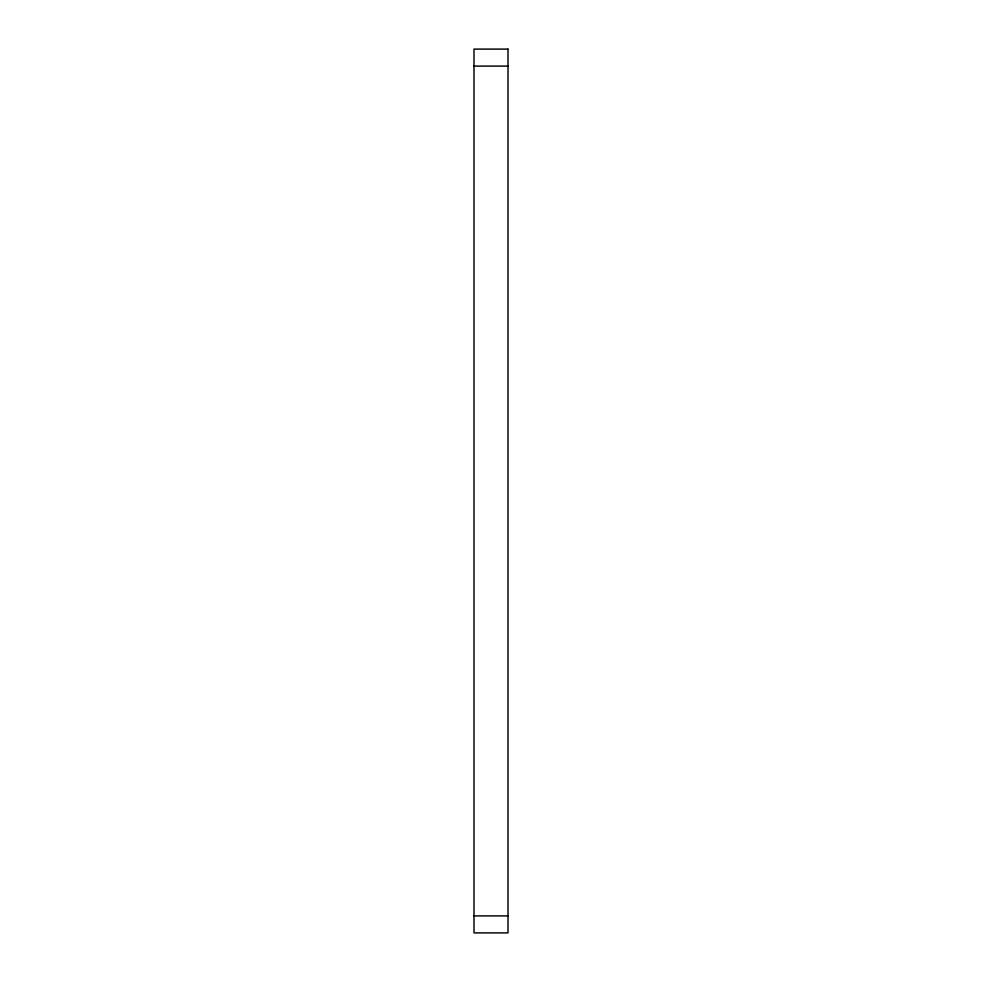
<?xml version="1.0" encoding="UTF-8"?>
<svg xmlns="http://www.w3.org/2000/svg" width="982" height="982" viewBox="0 0 982 982"><rect width="100%" height="100%" fill="white"/><g stroke="black" fill="none" stroke-linecap="round" stroke-linejoin="round"><path stroke-width="1.47" d="M473.999 66.101L508.001 66.101M473.999 915.899L508.001 915.899M508.001 49.1L473.999 49.1L473.999 932.9L508.001 932.9L508.001 49.1"/></g></svg>
